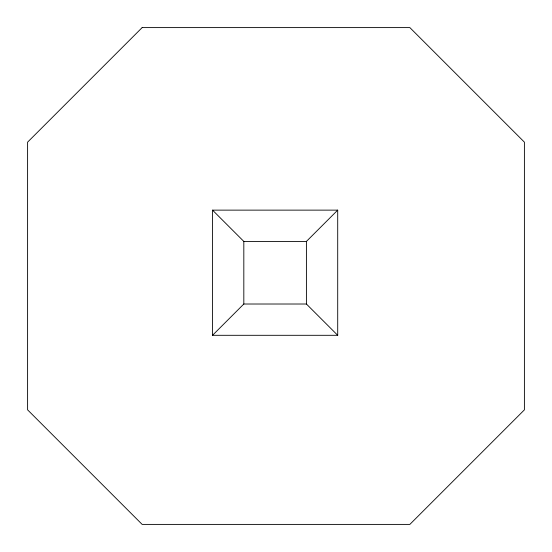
<?xml version="1.0" encoding="UTF-8"?>
<svg xmlns="http://www.w3.org/2000/svg" width="552" height="552" viewBox="0 0 552 552"><rect width="100%" height="100%" fill="white"/><g stroke="black" fill="none" stroke-linecap="round" stroke-linejoin="round"><path stroke-width="0.83" d="M212.527 335.305L243.818 304.014L243.818 241.424L212.527 210.133L212.527 335.305L337.707 335.305L337.707 210.133L212.527 210.133M243.818 241.424L306.408 241.424L337.707 210.133M243.818 304.014L306.408 304.014L337.707 335.305M306.408 241.424L306.408 304.014M142.147 27.6L27.6 142.147L27.6 409.853L142.147 524.4L409.853 524.4L524.4 409.853L524.4 142.147L409.853 27.6L142.147 27.6"/></g></svg>
